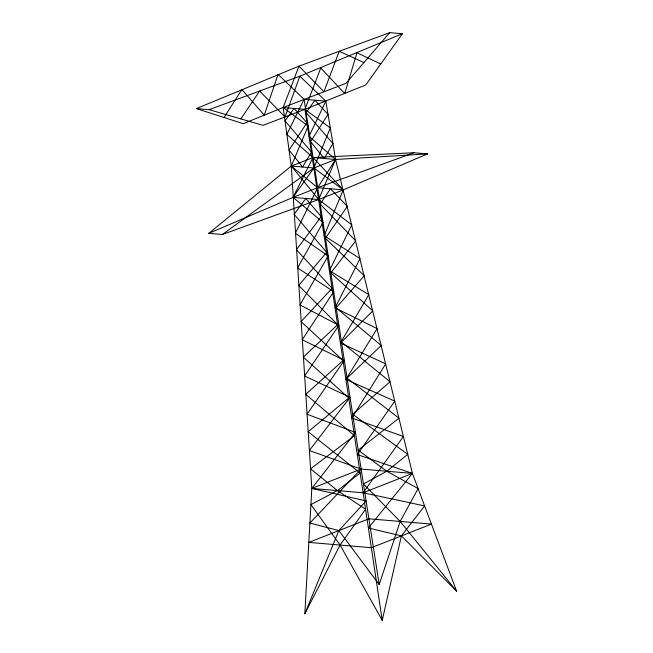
<?xml version="1.0" encoding="UTF-8"?>
<svg xmlns="http://www.w3.org/2000/svg" width="653" height="653" viewBox="0 0 653 653"><rect width="100%" height="100%" fill="white"/><g stroke="black" fill="none" stroke-linecap="round" stroke-linejoin="round"><path stroke-width="0.98" d="M208.78 233.35L291.287 166.074L312.991 157.553L413.945 152.745L427.527 153.896L343.274 189.876L318.656 199.54L222.355 234.5L208.78 233.35L293.034 197.369L323.015 222.428L297.58 267.926L333.707 291.646L302.217 339.756L344.319 360.35L307.024 414.214L355.444 432.417L311.816 488.428L363.117 492.778L424.613 505.912L401.391 535.893L382.234 620.35L340.074 545.051L310.91 504.598L337.462 490.599L360.13 473.033L308.151 431.739L348.743 397.987L303.343 357.142L337.634 324.696L298.715 285.508L326.655 252.303L294.119 214.29L305.841 198.455L321.235 216.584L296.413 249.74L332.116 288.34L301.049 321.594L343.062 360.505L305.743 394.347L354.457 435.665L310.55 468.83L337.462 490.599L365.582 509.234L340.074 545.051L304.837 613.787L311.816 488.428L291.287 166.074L283.149 107.516L298.984 66.133L389.71 32.65L402.411 33.727L365.729 84.988L304.91 109.361L262.988 125.352L209.107 109.663L196.406 108.586L298.984 66.133L323.921 91.73L339.217 51.285L363.909 62.549M456.594 591.136L401.391 535.893L368.398 527.999L412.418 473.409L361.109 469.058L309.881 523.037L338.85 530.595L379.197 584.574L400.167 521.445L418.116 488.591L386.764 471.237L358.179 450.121L398.95 418.189L347.061 378.111L381.221 345.51L336.197 307.792L364.211 275.737L325.463 238.321L347.29 206.348L330.459 188.79L320.174 204.054L355.714 240.884L330.81 272.905L372.781 310.893L341.503 342.148L390.061 381.76L352.644 414.263L407.758 454.325L386.764 471.237L363.443 483.963L400.167 521.445L456.594 591.136L412.418 473.409L335.577 159.471L325.823 101.15L299.841 76.189L209.107 109.663M304.837 613.787L338.85 530.595L366.104 500.949L311.816 488.428L361.109 469.058L304.061 99.305L278.072 74.344L264.253 115.173L241.863 89.526L224.052 117.491M240.908 118.919L259.608 91.028L285.051 116.936L299.841 76.189L402.411 33.727M389.71 32.65L345.992 83.315L283.149 107.516L243.243 123.678L196.406 108.586M222.355 234.5L313.873 167.992L335.577 159.471L427.527 153.896M413.945 152.745L317.652 187.705L293.034 197.369L312.991 157.553L335.577 159.471L318.656 199.54L293.034 197.369L313.873 167.992L330.336 127.931L304.91 109.361L283.149 107.516L308.159 126.045L291.287 166.074L318.656 199.54L351.804 224.869L329.43 270.62L368.814 294.625L340.409 342.996L385.703 363.86L351.779 418.01L403.407 436.482L363.117 492.778L382.234 620.35M380.764 63.978L356.954 52.787L344.727 93.493L320.745 67.969L304.91 109.361L363.117 492.778L412.418 473.409L357.33 454.586L394.787 401.113L345.943 379.483L377.099 328.581L335.079 307.873L360.032 258.604L324.141 235.733L343.274 189.876L312.991 157.553L286.855 134.42L304.061 99.305L325.823 101.15L309.032 136.297L335.577 159.471L317.652 187.705L295.352 233.292L328.181 255.903L299.972 304.902L338.907 325.341L304.559 375.973L350.024 397.326L309.367 450.521L361.109 469.058L379.197 584.574M332.924 143.554L324.28 158.508L310.542 141.66L328.043 114.414L314.942 100.227L306.094 112.553L332.924 143.554M311.44 151.994L302.584 167.037L289.059 150.1L306.951 122.699L294.03 108.439L285.002 120.838L311.44 151.994M368.896 518.792L308.804 542.398L371.345 547.696L431.437 524.09L368.896 518.792M313.873 167.992L291.287 166.074L317.652 187.705L343.274 189.876L313.873 167.992"/></g></svg>
